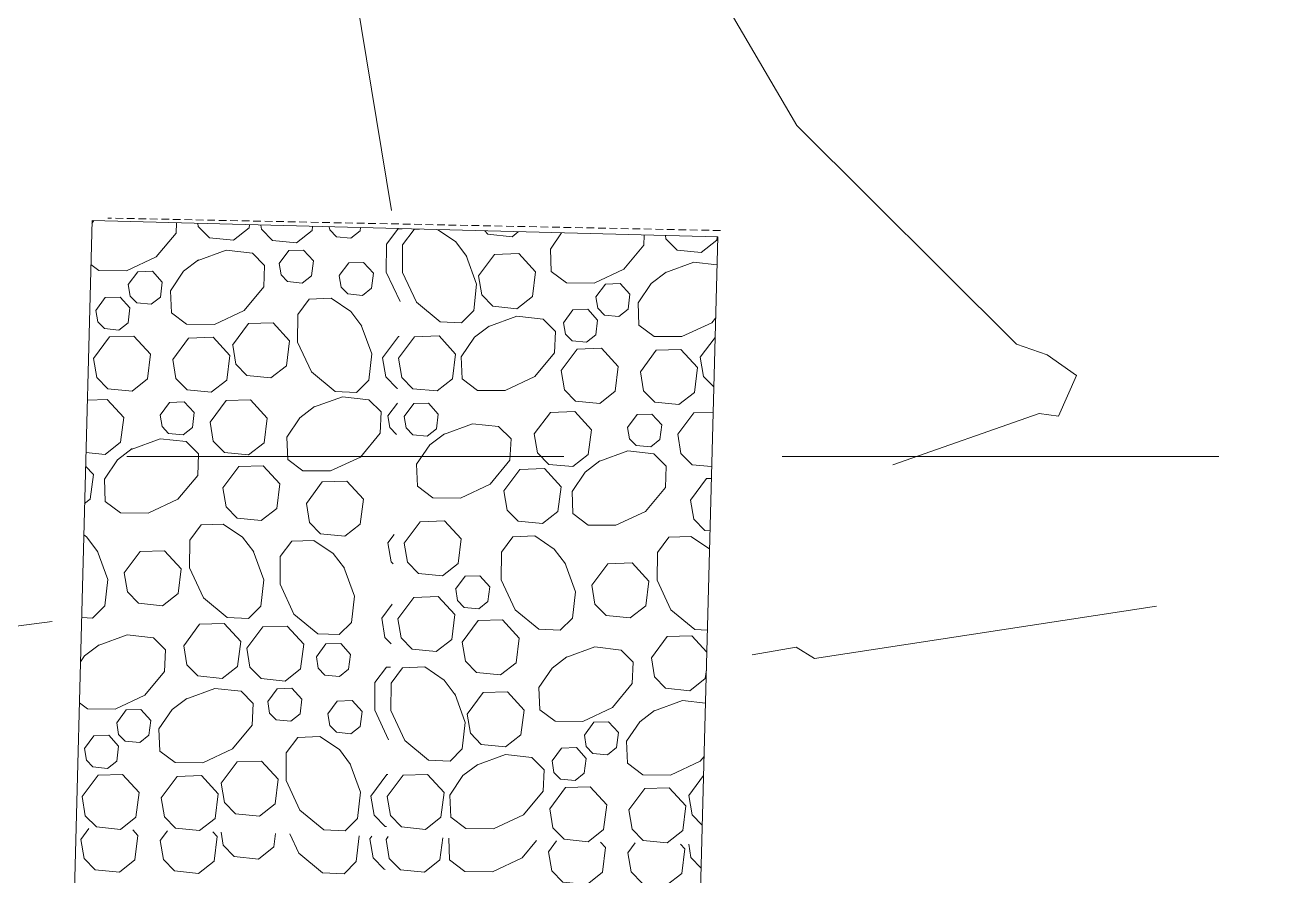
# Model space of a CAD drawing. Extents: x 33353 to 37237, y 80141 to 82571.
# Drawn here: x 34398.46 to 34439.59, y 82372.65 to 82400.39 of the extents above; entities that cross this region are included whole.
import ezdxf

# ---------------------------------------------------------------- set-up
doc = ezdxf.new("R2010")
doc.units = 0
doc.header["$MEASUREMENT"] = 0
doc.linetypes.add('HIDDEN', pattern=[0.375, 0.25, -0.125])
doc.layers.add('GRID', color=254, linetype='HIDDEN')
for name, color, linetype, lineweight in [('LAYO-34', 7, 'Continuous', 0), ('STRM-43', 7, 'Continuous', 0), ('TOPOSHD-5', 7, 'Continuous', 0), ('TOPOSHD-6', 7, 'Continuous', 0)]:
    doc.layers.add(name, color=color, linetype=linetype, lineweight=lineweight)

msp = doc.modelspace()

# ---------------------------------------------------------------- linework, layer by layer
at = {"layer": 'GRID', "linetype": 'HIDDEN', "lineweight": 15, "ltscale": 57}
msp.add_line((33418.534, 82386.326), (37175.618, 82386.326), dxfattribs=at)
at = {"layer": 'LAYO-34', "color": 1, "linetype": 'HIDDEN', "lineweight": 0}
msp.add_line((34421.153, 82393.695), (34401.157, 82394.101), dxfattribs=at)
at = {"layer": 'STRM-43', "color": 1, "linetype": 'Continuous', "lineweight": 0}
for p, q in [((34400.644, 82394.018), (34398.946, 82329.039)), ((34400.642, 82393.927), (34400.703, 82394.017)), ((34400.642, 82393.927), (34400.703, 82394.017)), ((34421.058, 82393.485), (34400.644, 82394.018)), ((34403.401, 82393.946), (34403.387, 82393.613)), ((34404.112, 82393.828), (34404.096, 82393.928)), ((34404.475, 82393.458), (34404.112, 82393.828)), ((34405.768, 82393.778), (34405.262, 82393.38)), ((34405.781, 82393.884), (34405.768, 82393.778)), ((34406.169, 82393.744), (34406.147, 82393.874)), ((34407.842, 82393.83), (34407.824, 82393.695)), ((34408.401, 82393.716), (34408.384, 82393.816)), ((34409.404, 82393.789), (34409.391, 82393.684)), ((34410.623, 82393.745), (34410.758, 82393.75)), ((34403.387, 82393.613), (34402.742, 82392.837)), ((34405.262, 82393.38), (34404.475, 82393.458)), ((34406.531, 82393.374), (34406.169, 82393.744)), ((34407.319, 82393.297), (34406.531, 82393.374)), ((34407.824, 82393.695), (34407.319, 82393.297)), ((34408.617, 82393.494), (34408.401, 82393.716)), ((34409.09, 82393.445), (34408.617, 82393.494)), ((34409.391, 82393.684), (34409.09, 82393.445)), ((34410.249, 82393.247), (34410.623, 82393.745)), ((34410.777, 82393.233), (34411.15, 82393.731)), ((34411.15, 82393.731), (34411.332, 82393.739)), ((34411.93, 82393.723), (34412.502, 82393.332)), ((34413.562, 82393.575), (34413.456, 82393.683)), ((34414.349, 82393.494), (34413.562, 82393.575)), ((34414.551, 82393.655), (34414.349, 82393.494)), ((34415.599, 82393.086), (34415.962, 82393.618)), ((34418.66, 82393.547), (34418.645, 82393.214)), ((34419.371, 82393.429), (34419.355, 82393.529)), ((34419.36, 82328.506), (34421.058, 82393.485)), ((34419.734, 82393.059), (34419.371, 82393.429)), ((34421.027, 82393.38), (34420.521, 82392.982)), ((34421.04, 82393.485), (34421.027, 82393.38)), ((34404.074, 82392.709), (34405.023, 82393.057)), ((34405.023, 82393.057), (34405.878, 82392.959)), ((34405.878, 82392.959), (34406.276, 82392.559)), ((34406.752, 82392.624), (34407.063, 82393.042)), ((34407.063, 82393.042), (34407.541, 82393.06)), ((34407.541, 82393.06), (34407.867, 82392.706)), ((34410.244, 82392.341), (34410.249, 82393.247)), ((34410.772, 82392.327), (34410.777, 82393.233)), ((34412.502, 82393.332), (34412.868, 82392.849)), ((34413.776, 82392.915), (34414.575, 82392.942)), ((34414.575, 82392.942), (34415.118, 82392.352)), ((34415.628, 82392.362), (34415.599, 82393.086)), ((34418.645, 82393.214), (34418.001, 82392.438)), ((34420.521, 82392.982), (34419.734, 82393.059)), ((34400.87, 82392.388), (34400.606, 82392.584)), ((34402.742, 82392.837), (34401.773, 82392.379)), ((34403.63, 82392.37), (34404.114, 82392.735)), ((34406.276, 82392.559), (34406.246, 82391.863)), ((34406.811, 82392.254), (34406.752, 82392.624)), ((34407.867, 82392.706), (34407.804, 82392.222)), ((34408.71, 82392.225), (34409.021, 82392.643)), ((34409.021, 82392.643), (34409.505, 82392.654)), ((34409.505, 82392.654), (34409.829, 82392.304)), ((34412.851, 82392.885), (34413.192, 82391.943)), ((34413.257, 82392.217), (34413.776, 82392.915)), ((34419.333, 82392.31), (34420.281, 82392.658)), ((34420.281, 82392.658), (34421.034, 82392.572)), ((34401.773, 82392.379), (34400.87, 82392.388)), ((34401.824, 82391.931), (34402.135, 82392.349)), ((34402.135, 82392.349), (34402.613, 82392.366)), ((34402.613, 82392.366), (34402.937, 82392.013)), ((34403.202, 82391.733), (34403.63, 82392.37)), ((34407.027, 82392.029), (34406.811, 82392.254)), ((34407.804, 82392.222), (34407.503, 82391.98)), ((34408.778, 82391.851), (34408.71, 82392.222)), ((34409.829, 82392.304), (34409.768, 82391.819)), ((34410.696, 82391.378), (34410.244, 82392.341)), ((34411.226, 82391.358), (34410.772, 82392.327)), ((34413.363, 82391.596), (34413.257, 82392.217)), ((34415.118, 82392.352), (34415.013, 82391.547)), ((34416.129, 82391.989), (34415.628, 82392.362)), ((34418.001, 82392.438), (34417.032, 82391.981)), ((34418.889, 82391.971), (34419.373, 82392.336)), ((34401.886, 82391.557), (34401.824, 82391.931)), ((34402.937, 82392.013), (34402.876, 82391.525)), ((34403.232, 82391.012), (34403.202, 82391.733)), ((34406.246, 82391.863), (34405.604, 82391.085)), ((34407.503, 82391.98), (34407.027, 82392.029)), ((34408.992, 82391.626), (34408.778, 82391.851)), ((34409.768, 82391.819), (34409.465, 82391.578)), ((34413.192, 82391.943), (34413.098, 82391.084)), ((34417.032, 82391.981), (34416.129, 82391.989)), ((34417.083, 82391.532), (34417.394, 82391.95)), ((34417.394, 82391.95), (34417.872, 82391.968)), ((34417.872, 82391.968), (34418.195, 82391.614)), ((34418.461, 82391.334), (34418.889, 82391.971)), ((34400.77, 82391.088), (34401.078, 82391.509)), ((34401.078, 82391.509), (34401.561, 82391.523)), ((34401.561, 82391.523), (34401.882, 82391.173)), ((34402.103, 82391.335), (34401.886, 82391.557)), ((34402.576, 82391.293), (34402.103, 82391.335)), ((34402.876, 82391.525), (34402.576, 82391.293)), ((34407.357, 82390.958), (34407.73, 82391.458)), ((34407.73, 82391.458), (34408.451, 82391.487)), ((34408.451, 82391.487), (34409.088, 82391.057)), ((34409.465, 82391.578), (34408.992, 82391.626)), ((34412.002, 82390.716), (34411.226, 82391.358)), ((34413.72, 82391.227), (34413.363, 82391.596)), ((34415.013, 82391.547), (34414.51, 82391.146)), ((34417.145, 82391.158), (34417.083, 82391.532)), ((34418.195, 82391.614), (34418.135, 82391.126)), ((34418.49, 82390.613), (34418.461, 82391.334)), ((34400.832, 82390.717), (34400.77, 82391.088)), ((34401.882, 82391.173), (34401.822, 82390.688)), ((34403.729, 82390.639), (34403.232, 82391.012)), ((34405.604, 82391.085), (34404.635, 82390.633)), ((34407.348, 82390.055), (34407.357, 82390.958)), ((34409.088, 82391.057), (34409.45, 82390.573)), ((34413.098, 82391.084), (34412.7, 82390.686)), ((34413.564, 82390.556), (34414.51, 82390.9)), ((34414.51, 82391.146), (34413.72, 82391.227)), ((34414.51, 82390.9), (34415.368, 82390.803)), ((34416.029, 82390.689), (34416.337, 82391.11)), ((34416.337, 82391.11), (34416.82, 82391.125)), ((34416.82, 82391.125), (34417.141, 82390.774)), ((34417.361, 82390.937), (34417.145, 82391.158)), ((34417.835, 82390.894), (34417.361, 82390.937)), ((34418.135, 82391.126), (34417.835, 82390.894)), ((34401.048, 82390.496), (34400.832, 82390.717)), ((34401.521, 82390.45), (34401.048, 82390.496)), ((34401.822, 82390.688), (34401.521, 82390.45)), ((34404.635, 82390.633), (34403.729, 82390.639)), ((34405.23, 82389.96), (34405.752, 82390.658)), ((34405.752, 82390.658), (34406.551, 82390.685)), ((34406.551, 82390.685), (34407.091, 82390.095)), ((34409.427, 82390.613), (34409.775, 82389.67)), ((34412.7, 82390.686), (34412.002, 82390.716)), ((34413.12, 82390.213), (34413.601, 82390.576)), ((34415.368, 82390.803), (34415.766, 82390.402)), ((34416.091, 82390.319), (34416.029, 82390.689)), ((34417.141, 82390.774), (34417.08, 82390.29)), ((34418.988, 82390.24), (34418.49, 82390.613)), ((34420.863, 82390.686), (34419.894, 82390.234)), ((34420.989, 82390.839), (34420.863, 82390.686)), ((34400.693, 82389.523), (34401.212, 82390.224)), ((34401.212, 82390.224), (34402.011, 82390.251)), ((34402.011, 82390.251), (34402.554, 82389.661)), ((34403.276, 82389.489), (34403.795, 82390.187)), ((34403.795, 82390.187), (34404.594, 82390.214)), ((34404.594, 82390.214), (34405.137, 82389.62)), ((34407.091, 82390.095), (34406.989, 82389.287)), ((34407.8, 82389.083), (34407.348, 82390.055)), ((34410.12, 82389.547), (34410.639, 82390.242)), ((34410.639, 82390.242), (34410.666, 82390.244)), ((34410.648, 82389.533), (34411.167, 82390.228)), ((34411.167, 82390.228), (34411.969, 82390.255)), ((34411.969, 82390.255), (34412.509, 82389.665)), ((34412.692, 82389.576), (34413.12, 82390.213)), ((34415.766, 82390.402), (34415.733, 82389.707)), ((34416.307, 82390.097), (34416.091, 82390.319)), ((34416.78, 82390.051), (34416.307, 82390.097)), ((34417.08, 82390.29), (34416.78, 82390.051)), ((34419.894, 82390.234), (34418.988, 82390.24)), ((34420.489, 82389.561), (34420.972, 82390.207)), ((34420.489, 82389.561), (34420.972, 82390.207)), ((34402.554, 82389.661), (34402.452, 82388.853)), ((34405.337, 82389.336), (34405.233, 82389.96)), ((34409.775, 82389.67), (34409.677, 82388.809)), ((34412.509, 82389.665), (34412.403, 82388.857)), ((34415.733, 82389.707), (34415.094, 82388.931)), ((34415.952, 82389.125), (34416.471, 82389.825)), ((34416.471, 82389.825), (34417.27, 82389.853)), ((34417.27, 82389.853), (34417.813, 82389.262)), ((34418.535, 82389.09), (34419.054, 82389.788)), ((34419.054, 82389.788), (34419.853, 82389.815)), ((34419.853, 82389.815), (34420.396, 82389.222)), ((34400.797, 82388.903), (34400.693, 82389.523)), ((34403.383, 82388.865), (34403.276, 82389.489)), ((34405.137, 82389.62), (34405.038, 82388.816)), ((34405.696, 82388.967), (34405.337, 82389.336)), ((34406.989, 82389.287), (34406.483, 82388.892)), ((34410.226, 82388.92), (34410.12, 82389.547)), ((34410.754, 82388.906), (34410.648, 82389.533)), ((34412.722, 82388.855), (34412.692, 82389.576)), ((34417.813, 82389.262), (34417.711, 82388.455)), ((34420.595, 82388.937), (34420.492, 82389.561)), ((34401.159, 82388.533), (34400.797, 82388.903)), ((34402.452, 82388.853), (34401.949, 82388.455)), ((34403.745, 82388.495), (34403.383, 82388.865)), ((34405.038, 82388.816), (34404.529, 82388.421)), ((34406.483, 82388.892), (34405.696, 82388.967)), ((34408.578, 82388.441), (34407.8, 82389.083)), ((34410.586, 82388.551), (34410.226, 82388.92)), ((34411.114, 82388.537), (34410.754, 82388.906)), ((34412.403, 82388.857), (34411.901, 82388.462)), ((34413.219, 82388.482), (34412.722, 82388.855)), ((34415.094, 82388.931), (34414.122, 82388.476)), ((34416.055, 82388.504), (34415.952, 82389.125)), ((34418.641, 82388.466), (34418.535, 82389.09)), ((34420.396, 82389.222), (34420.297, 82388.417)), ((34420.93, 82388.593), (34420.595, 82388.937)), ((34401.949, 82388.455), (34401.159, 82388.533)), ((34404.529, 82388.421), (34403.745, 82388.495)), ((34409.277, 82388.411), (34408.578, 82388.441)), ((34409.677, 82388.809), (34409.277, 82388.411)), ((34410.622, 82388.547), (34410.586, 82388.551)), ((34411.901, 82388.462), (34411.114, 82388.537)), ((34414.122, 82388.476), (34413.219, 82388.482)), ((34416.418, 82388.134), (34416.055, 82388.504)), ((34417.711, 82388.455), (34417.208, 82388.057)), ((34419.004, 82388.097), (34418.641, 82388.466)), ((34420.297, 82388.417), (34419.788, 82388.022)), ((34400.491, 82388.163), (34401.138, 82388.185)), ((34401.138, 82388.185), (34401.678, 82387.595)), ((34402.862, 82387.672), (34403.173, 82388.09)), ((34403.173, 82388.09), (34403.651, 82388.108)), ((34403.651, 82388.108), (34403.978, 82387.757)), ((34404.498, 82387.446), (34405.017, 82388.147)), ((34405.017, 82388.147), (34405.816, 82388.168)), ((34405.816, 82388.168), (34406.356, 82387.578)), ((34407.872, 82387.931), (34408.817, 82388.276)), ((34408.817, 82388.276), (34409.673, 82388.178)), ((34409.673, 82388.178), (34410.073, 82387.778)), ((34410.298, 82387.646), (34410.609, 82388.061)), ((34410.298, 82387.646), (34410.609, 82388.061)), ((34410.826, 82387.632), (34411.14, 82388.05)), ((34411.14, 82388.05), (34411.618, 82388.065)), ((34411.618, 82388.065), (34411.941, 82387.708)), ((34417.208, 82388.057), (34416.418, 82388.134)), ((34419.788, 82388.022), (34419.004, 82388.097)), ((34401.678, 82387.595), (34401.576, 82386.787)), ((34402.928, 82387.298), (34402.862, 82387.672)), ((34403.978, 82387.757), (34403.917, 82387.272)), ((34406.997, 82386.952), (34407.428, 82387.589)), ((34407.428, 82387.589), (34407.908, 82387.951)), ((34410.073, 82387.778), (34410.043, 82387.082)), ((34410.363, 82387.272), (34410.298, 82387.646)), ((34410.891, 82387.258), (34410.826, 82387.632)), ((34411.941, 82387.708), (34411.881, 82387.226)), ((34415.075, 82387.059), (34415.598, 82387.76)), ((34415.598, 82387.76), (34416.397, 82387.787)), ((34416.397, 82387.787), (34416.937, 82387.196)), ((34418.121, 82387.273), (34418.432, 82387.691)), ((34418.432, 82387.691), (34418.91, 82387.709)), ((34418.91, 82387.709), (34419.237, 82387.358)), ((34419.757, 82387.048), (34420.276, 82387.748)), ((34420.276, 82387.748), (34420.909, 82387.765)), ((34403.144, 82387.077), (34402.928, 82387.298)), ((34403.917, 82387.272), (34403.617, 82387.034)), ((34404.602, 82386.822), (34404.498, 82387.446)), ((34406.356, 82387.578), (34406.257, 82386.773)), ((34410.58, 82387.047), (34410.363, 82387.272)), ((34411.107, 82387.034), (34410.891, 82387.258)), ((34411.881, 82387.226), (34411.58, 82386.988)), ((34412.11, 82387.046), (34413.055, 82387.394)), ((34413.055, 82387.394), (34413.911, 82387.299)), ((34413.911, 82387.299), (34414.315, 82386.899)), ((34416.937, 82387.196), (34416.835, 82386.389)), ((34418.186, 82386.9), (34418.121, 82387.273)), ((34419.237, 82387.358), (34419.176, 82386.874)), ((34401.576, 82386.787), (34401.073, 82386.392)), ((34401.918, 82386.556), (34402.863, 82386.904)), ((34402.863, 82386.904), (34403.719, 82386.809)), ((34403.617, 82387.034), (34403.144, 82387.077)), ((34403.719, 82386.809), (34404.12, 82386.409)), ((34404.964, 82386.453), (34404.602, 82386.822)), ((34406.257, 82386.773), (34405.751, 82386.378)), ((34407.029, 82386.231), (34406.997, 82386.952)), ((34410.043, 82387.082), (34409.402, 82386.304)), ((34410.583, 82387.047), (34410.58, 82387.047)), ((34411.58, 82386.988), (34411.107, 82387.034)), ((34411.666, 82386.707), (34412.147, 82387.069)), ((34414.315, 82386.899), (34414.279, 82386.203)), ((34415.182, 82386.441), (34415.075, 82387.059)), ((34418.403, 82386.678), (34418.186, 82386.9)), ((34419.176, 82386.874), (34418.876, 82386.636)), ((34419.86, 82386.424), (34419.757, 82387.048)), ((34401.073, 82386.392), (34400.446, 82386.452)), ((34401.474, 82386.214), (34401.954, 82386.58)), ((34404.12, 82386.409), (34404.092, 82385.707)), ((34405.751, 82386.378), (34404.964, 82386.453)), ((34411.232, 82386.073), (34411.666, 82386.707)), ((34415.545, 82386.068), (34415.182, 82386.441)), ((34416.835, 82386.389), (34416.332, 82385.994)), ((34417.177, 82386.158), (34418.122, 82386.505)), ((34418.122, 82386.505), (34418.978, 82386.411)), ((34418.876, 82386.636), (34418.403, 82386.678)), ((34418.978, 82386.411), (34419.378, 82386.01)), ((34420.223, 82386.054), (34419.86, 82386.424)), ((34400.435, 82386.012), (34400.687, 82385.736)), ((34401.046, 82385.583), (34401.474, 82386.214)), ((34404.913, 82385.302), (34405.433, 82386.002)), ((34405.433, 82386.002), (34406.231, 82386.024)), ((34406.231, 82386.024), (34406.774, 82385.436)), ((34407.526, 82385.858), (34407.029, 82386.231)), ((34409.402, 82386.304), (34408.43, 82385.852)), ((34411.268, 82385.352), (34411.232, 82386.073)), ((34414.279, 82386.203), (34413.64, 82385.422)), ((34416.332, 82385.994), (34415.545, 82386.068)), ((34416.732, 82385.815), (34417.213, 82386.181)), ((34419.378, 82386.01), (34419.351, 82385.309)), ((34420.862, 82385.994), (34420.223, 82386.054)), ((34400.687, 82385.736), (34400.585, 82384.929)), ((34401.075, 82384.862), (34401.046, 82385.583)), ((34404.092, 82385.707), (34403.448, 82384.932)), ((34408.43, 82385.852), (34407.526, 82385.858)), ((34414.085, 82385.203), (34414.607, 82385.901)), ((34414.607, 82385.901), (34415.406, 82385.928)), ((34415.406, 82385.928), (34415.946, 82385.338)), ((34416.305, 82385.184), (34416.732, 82385.815)), ((34420.172, 82384.903), (34420.691, 82385.604)), ((34420.691, 82385.604), (34420.852, 82385.608)), ((34405.02, 82384.681), (34404.913, 82385.302)), ((34406.774, 82385.436), (34406.672, 82384.632)), ((34407.64, 82384.795), (34408.156, 82385.493)), ((34408.156, 82385.493), (34408.958, 82385.52)), ((34408.958, 82385.52), (34409.498, 82384.93)), ((34411.768, 82384.979), (34411.268, 82385.352)), ((34413.64, 82385.422), (34412.668, 82384.967)), ((34414.188, 82384.579), (34414.085, 82385.203)), ((34415.946, 82385.338), (34415.844, 82384.53)), ((34416.334, 82384.463), (34416.305, 82385.184)), ((34419.351, 82385.309), (34418.707, 82384.533)), ((34400.585, 82384.929), (34400.403, 82384.786)), ((34401.573, 82384.489), (34401.075, 82384.862)), ((34403.448, 82384.932), (34402.476, 82384.48)), ((34407.74, 82384.172), (34407.64, 82384.795)), ((34409.498, 82384.93), (34409.396, 82384.122)), ((34412.668, 82384.967), (34411.768, 82384.979)), ((34420.279, 82384.282), (34420.172, 82384.903)), ((34402.476, 82384.48), (34401.573, 82384.489)), ((34405.382, 82384.311), (34405.02, 82384.681)), ((34406.167, 82384.234), (34405.382, 82384.311)), ((34406.672, 82384.632), (34406.167, 82384.234)), ((34414.551, 82384.21), (34414.188, 82384.579)), ((34415.844, 82384.53), (34415.341, 82384.135)), ((34416.831, 82384.09), (34416.334, 82384.463)), ((34418.707, 82384.533), (34417.735, 82384.081)), ((34403.833, 82383.592), (34404.206, 82384.093)), ((34404.206, 82384.093), (34404.927, 82384.119)), ((34404.927, 82384.119), (34405.558, 82383.691)), ((34408.103, 82383.805), (34407.74, 82384.172)), ((34409.396, 82384.122), (34408.89, 82383.727)), ((34410.829, 82383.5), (34411.351, 82384.197)), ((34411.351, 82384.197), (34412.15, 82384.224)), ((34412.15, 82384.224), (34412.687, 82383.634)), ((34415.341, 82384.135), (34414.551, 82384.21)), ((34417.735, 82384.081), (34416.831, 82384.09)), ((34420.641, 82383.912), (34420.279, 82384.282)), ((34420.807, 82383.896), (34420.641, 82383.912)), ((34400.376, 82383.765), (34400.469, 82383.701)), ((34400.469, 82383.701), (34400.834, 82383.218)), ((34403.821, 82382.689), (34403.833, 82383.592)), ((34405.558, 82383.691), (34405.924, 82383.211)), ((34406.784, 82383.062), (34407.16, 82383.559)), ((34407.16, 82383.559), (34407.881, 82383.589)), ((34407.881, 82383.589), (34408.515, 82383.161)), ((34408.89, 82383.727), (34408.103, 82383.805)), ((34410.301, 82383.513), (34410.497, 82383.775)), ((34410.301, 82383.513), (34410.497, 82383.775)), ((34410.405, 82382.893), (34410.301, 82383.51)), ((34410.933, 82382.879), (34410.829, 82383.497)), ((34412.687, 82383.634), (34412.588, 82382.829)), ((34414.002, 82383.204), (34414.376, 82383.704)), ((34414.376, 82383.704), (34415.097, 82383.733)), ((34415.097, 82383.733), (34415.728, 82383.303)), ((34419.092, 82383.194), (34419.465, 82383.694)), ((34419.465, 82383.694), (34420.186, 82383.72)), ((34420.186, 82383.72), (34420.792, 82383.31)), ((34400.811, 82383.26), (34401.159, 82382.312)), ((34401.693, 82382.529), (34402.212, 82383.224)), ((34402.212, 82383.224), (34403.011, 82383.251)), ((34403.011, 82383.251), (34403.554, 82382.66)), ((34405.901, 82383.247), (34406.248, 82382.302)), ((34406.779, 82382.156), (34406.784, 82383.062)), ((34408.515, 82383.161), (34408.881, 82382.677)), ((34413.991, 82382.301), (34414.002, 82383.204)), ((34415.728, 82383.303), (34416.093, 82382.819)), ((34419.08, 82382.291), (34419.092, 82383.194)), ((34403.554, 82382.66), (34403.451, 82381.853)), ((34404.276, 82381.717), (34403.821, 82382.689)), ((34408.858, 82382.714), (34409.205, 82381.771)), ((34410.472, 82382.825), (34410.405, 82382.893)), ((34411.295, 82382.506), (34410.933, 82382.879)), ((34412.588, 82382.829), (34412.083, 82382.432)), ((34416.07, 82382.862), (34416.417, 82381.913)), ((34416.951, 82382.13), (34417.471, 82382.825)), ((34417.471, 82382.825), (34418.27, 82382.852)), ((34418.27, 82382.852), (34418.812, 82382.262)), ((34401.159, 82382.312), (34401.061, 82381.453)), ((34401.796, 82381.905), (34401.693, 82382.529)), ((34406.248, 82382.302), (34406.154, 82381.446)), ((34412.083, 82382.432), (34411.295, 82382.506)), ((34412.509, 82381.997), (34412.823, 82382.418)), ((34412.823, 82382.418), (34413.301, 82382.43)), ((34413.301, 82382.43), (34413.625, 82382.076)), ((34414.446, 82381.328), (34413.991, 82382.301)), ((34418.812, 82382.262), (34418.71, 82381.454)), ((34419.535, 82381.318), (34419.08, 82382.291)), ((34402.159, 82381.535), (34401.796, 82381.905)), ((34403.451, 82381.853), (34402.946, 82381.458)), ((34407.233, 82381.187), (34406.779, 82382.156)), ((34412.572, 82381.623), (34412.512, 82381.997)), ((34413.625, 82382.076), (34413.564, 82381.595)), ((34416.417, 82381.913), (34416.32, 82381.054)), ((34417.055, 82381.506), (34416.951, 82382.13)), ((34401.061, 82381.453), (34400.664, 82381.055)), ((34402.946, 82381.458), (34402.159, 82381.535)), ((34405.055, 82381.076), (34404.276, 82381.717)), ((34406.154, 82381.446), (34405.753, 82381.042)), ((34409.205, 82381.771), (34409.108, 82380.913)), ((34410.099, 82381.046), (34410.438, 82381.505)), ((34410.099, 82381.046), (34410.438, 82381.505)), ((34410.626, 82381.032), (34411.143, 82381.73)), ((34411.143, 82381.73), (34411.942, 82381.757)), ((34411.942, 82381.757), (34412.485, 82381.167)), ((34412.791, 82381.402), (34412.572, 82381.623)), ((34413.564, 82381.595), (34413.264, 82381.353)), ((34417.418, 82381.137), (34417.055, 82381.506)), ((34418.71, 82381.454), (34418.205, 82381.059)), ((34400.664, 82381.055), (34400.306, 82381.072)), ((34405.753, 82381.042), (34405.055, 82381.076)), ((34408.009, 82380.542), (34407.233, 82381.187)), ((34410.202, 82380.422), (34410.099, 82381.046)), ((34410.73, 82380.408), (34410.626, 82381.032)), ((34412.485, 82381.167), (34412.382, 82380.359)), ((34413.264, 82381.353), (34412.791, 82381.402)), ((34415.221, 82380.69), (34414.446, 82381.328)), ((34416.32, 82381.054), (34415.922, 82380.657)), ((34418.205, 82381.059), (34417.418, 82381.137)), ((34420.313, 82380.677), (34419.535, 82381.318)), ((34403.635, 82380.152), (34404.154, 82380.85)), ((34404.154, 82380.85), (34404.956, 82380.877)), ((34404.956, 82380.877), (34405.496, 82380.287)), ((34405.692, 82380.072), (34406.214, 82380.769)), ((34406.214, 82380.769), (34407.013, 82380.793)), ((34407.013, 82380.793), (34407.553, 82380.203)), ((34409.108, 82380.913), (34408.71, 82380.515)), ((34412.722, 82380.266), (34413.242, 82380.97)), ((34413.242, 82380.97), (34414.041, 82380.994)), ((34414.041, 82380.994), (34414.583, 82380.404)), ((34415.922, 82380.657), (34415.221, 82380.69)), ((34420.723, 82380.657), (34420.313, 82380.677)), ((34400.397, 82379.82), (34400.878, 82380.185)), ((34400.844, 82380.162), (34401.787, 82380.51)), ((34401.787, 82380.51), (34402.645, 82380.409)), ((34402.645, 82380.409), (34403.043, 82380.015)), ((34405.496, 82380.287), (34405.394, 82379.479)), ((34407.553, 82380.203), (34407.451, 82379.398)), ((34407.965, 82379.79), (34408.276, 82380.211)), ((34408.71, 82380.515), (34408.009, 82380.542)), ((34408.276, 82380.211), (34408.757, 82380.226)), ((34408.757, 82380.226), (34409.081, 82379.869)), ((34410.404, 82380.216), (34410.202, 82380.422)), ((34411.093, 82380.039), (34410.73, 82380.408)), ((34412.382, 82380.359), (34411.877, 82379.964)), ((34412.826, 82379.648), (34412.725, 82380.266)), ((34414.583, 82380.404), (34414.478, 82379.596)), ((34418.894, 82379.754), (34419.413, 82380.451)), ((34419.413, 82380.451), (34420.215, 82380.478)), ((34420.215, 82380.478), (34420.704, 82379.944)), ((34400.268, 82379.63), (34400.397, 82379.82)), ((34403.043, 82380.015), (34403.013, 82379.313)), ((34403.739, 82379.534), (34403.635, 82380.152)), ((34405.795, 82379.448), (34405.692, 82380.072)), ((34408.027, 82379.416), (34407.965, 82379.79)), ((34409.081, 82379.869), (34409.017, 82379.385)), ((34411.877, 82379.964), (34411.093, 82380.039)), ((34415.656, 82379.421), (34416.137, 82379.787)), ((34416.103, 82379.764), (34417.046, 82380.111)), ((34417.046, 82380.111), (34417.904, 82380.011)), ((34417.904, 82380.011), (34418.302, 82379.616)), ((34404.101, 82379.165), (34403.739, 82379.534)), ((34405.394, 82379.479), (34404.889, 82379.084)), ((34406.158, 82379.078), (34405.795, 82379.448)), ((34407.451, 82379.398), (34406.945, 82379.001)), ((34408.244, 82379.195), (34408.027, 82379.416)), ((34409.017, 82379.385), (34408.717, 82379.146)), ((34409.876, 82378.948), (34410.249, 82379.448)), ((34410.249, 82379.448), (34410.384, 82379.454)), ((34410.404, 82378.934), (34410.777, 82379.435)), ((34410.777, 82379.435), (34411.498, 82379.464)), ((34411.498, 82379.464), (34412.129, 82379.033)), ((34413.188, 82379.276), (34412.826, 82379.648)), ((34414.478, 82379.596), (34413.976, 82379.201)), ((34415.225, 82378.79), (34415.656, 82379.421)), ((34418.302, 82379.616), (34418.272, 82378.915)), ((34418.998, 82379.136), (34418.894, 82379.754)), ((34420.689, 82379.366), (34420.653, 82379.081)), ((34403.013, 82379.313), (34402.368, 82378.538)), ((34404.889, 82379.084), (34404.101, 82379.165)), ((34406.945, 82379.001), (34406.158, 82379.078)), ((34408.717, 82379.146), (34408.244, 82379.195)), ((34409.87, 82378.048), (34409.876, 82378.948)), ((34412.129, 82379.033), (34412.494, 82378.552)), ((34413.976, 82379.201), (34413.188, 82379.276)), ((34419.36, 82378.766), (34418.998, 82379.136)), ((34420.653, 82379.081), (34420.147, 82378.686)), ((34402.368, 82378.538), (34401.399, 82378.083)), ((34403.701, 82378.413), (34404.649, 82378.76)), ((34404.649, 82378.76), (34405.505, 82378.666)), ((34405.505, 82378.666), (34405.903, 82378.266)), ((34406.378, 82378.328), (34406.689, 82378.749)), ((34406.689, 82378.749), (34407.167, 82378.764)), ((34407.167, 82378.764), (34407.494, 82378.41)), ((34410.398, 82378.034), (34410.404, 82378.934)), ((34412.477, 82378.592), (34412.819, 82377.647)), ((34412.883, 82377.921), (34413.402, 82378.622)), ((34413.402, 82378.622), (34414.201, 82378.643)), ((34414.201, 82378.643), (34414.744, 82378.053)), ((34415.255, 82378.066), (34415.225, 82378.79)), ((34418.272, 82378.915), (34417.627, 82378.139)), ((34420.147, 82378.686), (34419.36, 82378.766)), ((34400.496, 82378.092), (34400.233, 82378.288)), ((34403.257, 82378.071), (34403.74, 82378.436)), ((34405.903, 82378.266), (34405.872, 82377.564)), ((34406.438, 82377.957), (34406.378, 82378.328)), ((34407.494, 82378.41), (34407.43, 82377.926)), ((34408.337, 82377.926), (34408.648, 82378.344)), ((34408.648, 82378.344), (34409.131, 82378.361)), ((34409.131, 82378.361), (34409.455, 82378.005)), ((34417.627, 82378.139), (34416.658, 82377.684)), ((34418.959, 82378.014), (34419.908, 82378.362)), ((34419.908, 82378.362), (34420.661, 82378.279)), ((34401.399, 82378.083), (34400.496, 82378.092)), ((34401.451, 82377.635), (34401.762, 82378.056)), ((34401.762, 82378.056), (34402.239, 82378.07)), ((34402.239, 82378.07), (34402.563, 82377.717)), ((34402.563, 82377.717), (34402.502, 82377.232)), ((34402.829, 82377.437), (34403.257, 82378.071)), ((34406.654, 82377.736), (34406.438, 82377.957)), ((34407.13, 82377.687), (34406.654, 82377.736)), ((34407.43, 82377.926), (34407.13, 82377.687)), ((34408.405, 82377.552), (34408.337, 82377.926)), ((34409.455, 82378.005), (34409.394, 82377.52)), ((34410.322, 82377.082), (34409.87, 82378.048)), ((34410.853, 82377.062), (34410.398, 82378.034)), ((34412.99, 82377.3), (34412.883, 82377.921)), ((34414.744, 82378.053), (34414.639, 82377.251)), ((34415.755, 82377.693), (34415.255, 82378.066)), ((34418.515, 82377.672), (34418.999, 82378.037)), ((34401.513, 82377.261), (34401.451, 82377.635)), ((34402.858, 82376.716), (34402.829, 82377.437)), ((34405.872, 82377.564), (34405.231, 82376.789)), ((34408.618, 82377.33), (34408.405, 82377.552)), ((34409.091, 82377.282), (34408.618, 82377.33)), ((34409.394, 82377.52), (34409.091, 82377.282)), ((34412.819, 82377.647), (34412.724, 82376.788)), ((34413.346, 82376.931), (34412.99, 82377.3)), ((34416.658, 82377.684), (34415.755, 82377.693)), ((34416.709, 82377.236), (34417.02, 82377.657)), ((34417.02, 82377.657), (34417.498, 82377.671)), ((34417.498, 82377.671), (34417.822, 82377.318)), ((34417.822, 82377.318), (34417.761, 82376.833)), ((34418.088, 82377.038), (34418.515, 82377.672)), ((34400.396, 82376.795), (34400.704, 82377.213)), ((34400.704, 82377.213), (34401.188, 82377.23)), ((34401.188, 82377.23), (34401.509, 82376.877)), ((34401.729, 82377.039), (34401.513, 82377.261)), ((34402.202, 82376.994), (34401.729, 82377.039)), ((34402.502, 82377.232), (34402.202, 82376.994)), ((34406.983, 82376.662), (34407.356, 82377.162)), ((34407.356, 82377.162), (34408.077, 82377.191)), ((34408.077, 82377.191), (34408.714, 82376.764)), ((34411.628, 82376.417), (34410.853, 82377.062)), ((34414.136, 82376.85), (34413.346, 82376.931)), ((34414.639, 82377.251), (34414.136, 82376.85)), ((34416.772, 82376.862), (34416.709, 82377.236)), ((34418.117, 82376.317), (34418.088, 82377.038)), ((34400.459, 82376.421), (34400.396, 82376.795)), ((34401.509, 82376.877), (34401.448, 82376.389)), ((34403.355, 82376.342), (34402.858, 82376.716)), ((34405.231, 82376.789), (34404.262, 82376.334)), ((34406.974, 82375.759), (34406.983, 82376.662)), ((34408.714, 82376.764), (34409.077, 82376.28)), ((34412.724, 82376.788), (34412.327, 82376.387)), ((34413.191, 82376.256), (34414.136, 82376.604)), ((34414.136, 82376.604), (34414.995, 82376.509)), ((34414.995, 82376.509), (34415.392, 82376.106)), ((34415.655, 82376.396), (34415.963, 82376.814)), ((34415.963, 82376.814), (34416.447, 82376.832)), ((34416.447, 82376.832), (34416.768, 82376.478)), ((34416.768, 82376.478), (34416.707, 82375.991)), ((34416.988, 82376.64), (34416.772, 82376.862)), ((34417.461, 82376.595), (34416.988, 82376.64)), ((34417.761, 82376.833), (34417.461, 82376.595)), ((34420.615, 82376.542), (34420.49, 82376.39)), ((34400.675, 82376.199), (34400.459, 82376.421)), ((34401.148, 82376.151), (34400.675, 82376.199)), ((34401.448, 82376.389), (34401.148, 82376.151)), ((34404.262, 82376.334), (34403.355, 82376.342)), ((34404.856, 82375.664), (34405.379, 82376.365)), ((34405.379, 82376.365), (34406.178, 82376.386)), ((34406.178, 82376.386), (34406.717, 82375.795)), ((34409.054, 82376.317), (34409.401, 82375.371)), ((34412.327, 82376.387), (34411.628, 82376.417)), ((34412.746, 82375.914), (34413.227, 82376.28)), ((34415.392, 82376.106), (34415.359, 82375.411)), ((34415.717, 82376.022), (34415.655, 82376.396)), ((34418.614, 82375.944), (34418.117, 82376.317)), ((34420.49, 82376.39), (34419.52, 82375.935)), ((34400.319, 82375.23), (34400.839, 82375.931)), ((34400.839, 82375.931), (34401.638, 82375.952)), ((34401.638, 82375.952), (34402.18, 82375.362)), ((34402.902, 82375.193), (34403.422, 82375.891)), ((34403.422, 82375.891), (34404.221, 82375.915)), ((34404.221, 82375.915), (34404.763, 82375.324)), ((34404.963, 82375.04), (34404.859, 82375.664)), ((34406.717, 82375.795), (34406.615, 82374.991)), ((34407.426, 82374.787), (34406.974, 82375.759)), ((34409.746, 82375.248), (34410.266, 82375.949)), ((34410.266, 82375.949), (34410.293, 82375.948)), ((34410.274, 82375.234), (34410.793, 82375.935)), ((34410.793, 82375.935), (34411.595, 82375.956)), ((34411.595, 82375.956), (34412.135, 82375.366)), ((34412.319, 82375.283), (34412.746, 82375.914)), ((34415.934, 82375.801), (34415.717, 82376.022)), ((34416.407, 82375.752), (34415.934, 82375.801)), ((34416.707, 82375.991), (34416.407, 82375.752)), ((34419.52, 82375.935), (34418.614, 82375.944)), ((34420.115, 82375.265), (34420.599, 82375.914)), ((34420.115, 82375.265), (34420.599, 82375.914)), ((34402.18, 82375.362), (34402.078, 82374.56)), ((34404.763, 82375.324), (34404.664, 82374.52)), ((34409.401, 82375.371), (34409.304, 82374.515)), ((34409.853, 82374.627), (34409.746, 82375.248)), ((34412.135, 82375.366), (34412.03, 82374.564)), ((34412.348, 82374.562), (34412.319, 82375.283)), ((34415.359, 82375.411), (34414.721, 82374.632)), ((34415.578, 82374.832), (34416.098, 82375.532)), ((34416.098, 82375.532), (34416.896, 82375.553)), ((34416.896, 82375.553), (34417.439, 82374.963)), ((34418.161, 82374.794), (34418.68, 82375.492)), ((34418.68, 82375.492), (34419.479, 82375.516)), ((34419.479, 82375.516), (34420.022, 82374.926)), ((34420.222, 82374.641), (34420.118, 82375.265)), ((34400.423, 82374.609), (34400.319, 82375.23)), ((34403.009, 82374.572), (34402.902, 82375.193)), ((34405.322, 82374.67), (34404.963, 82375.04)), ((34406.615, 82374.991), (34406.11, 82374.593)), ((34410.381, 82374.613), (34410.274, 82375.234)), ((34415.682, 82374.211), (34415.578, 82374.832)), ((34417.439, 82374.963), (34417.337, 82374.161)), ((34420.022, 82374.926), (34419.923, 82374.121)), ((34400.786, 82374.24), (34400.423, 82374.609)), ((34402.078, 82374.56), (34401.576, 82374.159)), ((34403.372, 82374.202), (34403.009, 82374.572)), ((34404.664, 82374.52), (34404.156, 82374.125)), ((34406.11, 82374.593), (34405.322, 82374.67)), ((34408.205, 82374.145), (34407.426, 82374.787)), ((34409.304, 82374.515), (34408.903, 82374.112)), ((34410.212, 82374.258), (34409.853, 82374.627)), ((34410.74, 82374.244), (34410.381, 82374.613)), ((34412.03, 82374.564), (34411.527, 82374.163)), ((34412.845, 82374.189), (34412.348, 82374.562)), ((34414.721, 82374.632), (34413.748, 82374.177)), ((34418.268, 82374.173), (34418.161, 82374.794)), ((34420.557, 82374.297), (34420.222, 82374.641)), ((34400.283, 82373.833), (34400.544, 82374.186)), ((34400.283, 82373.833), (34400.544, 82374.186)), ((34401.576, 82374.159), (34400.786, 82374.24)), ((34401.975, 82374.149), (34402.144, 82373.964)), ((34402.866, 82373.795), (34403.108, 82374.119)), ((34402.866, 82373.795), (34403.108, 82374.119)), ((34404.156, 82374.125), (34403.372, 82374.202)), ((34404.587, 82374.08), (34404.727, 82373.927)), ((34404.926, 82373.642), (34404.854, 82374.074)), ((34406.635, 82374.027), (34406.579, 82373.593)), ((34407.39, 82373.389), (34407.1, 82374.015)), ((34408.903, 82374.112), (34408.205, 82374.145)), ((34410.248, 82374.254), (34410.212, 82374.258)), ((34411.527, 82374.163), (34410.74, 82374.244)), ((34413.748, 82374.177), (34412.845, 82374.189)), ((34416.044, 82373.841), (34415.682, 82374.211)), ((34417.337, 82374.161), (34416.835, 82373.76)), ((34418.63, 82373.804), (34418.268, 82374.173)), ((34419.923, 82374.121), (34419.415, 82373.726)), ((34400.387, 82373.212), (34400.283, 82373.833)), ((34402.144, 82373.964), (34402.042, 82373.163)), ((34402.973, 82373.174), (34402.866, 82373.795)), ((34404.727, 82373.927), (34404.628, 82373.122)), ((34405.286, 82373.273), (34404.926, 82373.642)), ((34409.361, 82373.956), (34409.267, 82373.118)), ((34409.71, 82373.851), (34409.778, 82373.945)), ((34409.71, 82373.851), (34409.778, 82373.945)), ((34409.816, 82373.23), (34409.71, 82373.851)), ((34410.237, 82373.837), (34410.306, 82373.931)), ((34410.237, 82373.837), (34410.306, 82373.931)), ((34410.344, 82373.216), (34410.237, 82373.837)), ((34412.087, 82373.884), (34411.993, 82373.167)), ((34412.312, 82373.164), (34412.282, 82373.879)), ((34415.152, 82373.804), (34414.684, 82373.234)), ((34415.542, 82373.434), (34415.803, 82373.787)), ((34415.542, 82373.434), (34415.803, 82373.787)), ((34416.835, 82373.76), (34416.044, 82373.841)), ((34417.233, 82373.75), (34417.403, 82373.566)), ((34418.125, 82373.397), (34418.367, 82373.72)), ((34418.125, 82373.397), (34418.367, 82373.72)), ((34419.415, 82373.726), (34418.63, 82373.804)), ((34419.846, 82373.682), (34419.986, 82373.528)), ((34420.185, 82373.244), (34420.113, 82373.675)), ((34400.749, 82372.842), (34400.387, 82373.212)), ((34406.073, 82373.195), (34405.286, 82373.273)), ((34406.579, 82373.593), (34406.073, 82373.195)), ((34408.168, 82372.747), (34407.39, 82373.389)), ((34410.176, 82372.86), (34409.816, 82373.23)), ((34410.704, 82372.846), (34410.344, 82373.216)), ((34414.684, 82373.234), (34413.712, 82372.78)), ((34415.645, 82372.813), (34415.542, 82373.434)), ((34417.403, 82373.566), (34417.301, 82372.764)), ((34418.231, 82372.776), (34418.125, 82373.397)), ((34419.986, 82373.528), (34419.887, 82372.723)), ((34420.52, 82372.9), (34420.185, 82373.244)), ((34401.539, 82372.762), (34400.749, 82372.842)), ((34402.042, 82373.163), (34401.539, 82372.762)), ((34403.335, 82372.805), (34402.973, 82373.174)), ((34404.119, 82372.727), (34403.335, 82372.805)), ((34404.628, 82373.122), (34404.119, 82372.727)), ((34409.267, 82373.118), (34408.867, 82372.714)), ((34410.212, 82372.856), (34410.176, 82372.86)), ((34411.491, 82372.766), (34410.704, 82372.846)), ((34411.993, 82373.167), (34411.491, 82372.766)), ((34412.809, 82372.791), (34412.312, 82373.164)), ((34413.712, 82372.78), (34412.809, 82372.791)), ((34416.008, 82372.444), (34415.645, 82372.813)), ((34418.594, 82372.406), (34418.231, 82372.776)), ((34408.867, 82372.714), (34408.168, 82372.747)), ((34417.301, 82372.764), (34416.798, 82372.363)), ((34419.887, 82372.723), (34419.378, 82372.329))]:
    msp.add_line(p, q, dxfattribs=at)
for points in [[(34403.401, 82393.946), (34403.387, 82393.613), (34402.742, 82392.837), (34401.773, 82392.379), (34400.87, 82392.388), (34400.606, 82392.584)], [(34405.781, 82393.884), (34405.768, 82393.778), (34405.262, 82393.38), (34404.475, 82393.458), (34404.112, 82393.828), (34404.096, 82393.928)], [(34407.842, 82393.83), (34407.824, 82393.695), (34407.319, 82393.297), (34406.531, 82393.374), (34406.169, 82393.744), (34406.147, 82393.874)], [(34409.404, 82393.789), (34409.391, 82393.684), (34409.09, 82393.445), (34408.617, 82393.494), (34408.401, 82393.716), (34408.384, 82393.816)], [(34410.696, 82391.378), (34410.244, 82392.341), (34410.249, 82393.247), (34410.623, 82393.745), (34410.758, 82393.75)], [(34412.851, 82392.885), (34413.192, 82391.943), (34413.098, 82391.084), (34412.7, 82390.686), (34412.002, 82390.716), (34411.226, 82391.358), (34410.772, 82392.327), (34410.777, 82393.233), (34411.15, 82393.731), (34411.332, 82393.739)], [(34411.93, 82393.723), (34412.502, 82393.332), (34412.868, 82392.849)], [(34414.551, 82393.655), (34414.349, 82393.494), (34413.562, 82393.575), (34413.456, 82393.683)], [(34418.66, 82393.547), (34418.645, 82393.214), (34418.001, 82392.438), (34417.032, 82391.981), (34416.129, 82391.989), (34415.628, 82392.362), (34415.599, 82393.086), (34415.962, 82393.618)], [(34421.04, 82393.485), (34421.027, 82393.38), (34420.521, 82392.982), (34419.734, 82393.059), (34419.371, 82393.429), (34419.355, 82393.529)], [(34404.074, 82392.709), (34405.023, 82393.057), (34405.878, 82392.959), (34406.276, 82392.559), (34406.246, 82391.863), (34405.604, 82391.085), (34404.635, 82390.633), (34403.729, 82390.639), (34403.232, 82391.012), (34403.202, 82391.733), (34403.63, 82392.37), (34404.114, 82392.735)], [(34406.752, 82392.624), (34407.063, 82393.042), (34407.541, 82393.06), (34407.867, 82392.706), (34407.804, 82392.222), (34407.503, 82391.98), (34407.027, 82392.029), (34406.811, 82392.254), (34406.752, 82392.624)], [(34413.257, 82392.217), (34413.776, 82392.915), (34414.575, 82392.942), (34415.118, 82392.352), (34415.013, 82391.547), (34414.51, 82391.146), (34413.72, 82391.227), (34413.363, 82391.596), (34413.257, 82392.217)], [(34408.71, 82392.225), (34409.021, 82392.643), (34409.505, 82392.654), (34409.829, 82392.304), (34409.768, 82391.819), (34409.465, 82391.578), (34408.992, 82391.626), (34408.778, 82391.851), (34408.71, 82392.222)], [(34419.333, 82392.31), (34420.281, 82392.658), (34421.034, 82392.572)], [(34401.824, 82391.931), (34402.135, 82392.349), (34402.613, 82392.366), (34402.937, 82392.013), (34402.876, 82391.525), (34402.576, 82391.293), (34402.103, 82391.335), (34401.886, 82391.557), (34401.824, 82391.931)], [(34420.989, 82390.839), (34420.863, 82390.686), (34419.894, 82390.234), (34418.988, 82390.24), (34418.49, 82390.613), (34418.461, 82391.334), (34418.889, 82391.971), (34419.373, 82392.336)], [(34417.083, 82391.532), (34417.394, 82391.95), (34417.872, 82391.968), (34418.195, 82391.614), (34418.135, 82391.126), (34417.835, 82390.894), (34417.361, 82390.937), (34417.145, 82391.158), (34417.083, 82391.532)], [(34400.77, 82391.088), (34401.078, 82391.509), (34401.561, 82391.523), (34401.882, 82391.173), (34401.822, 82390.688), (34401.521, 82390.45), (34401.048, 82390.496), (34400.832, 82390.717), (34400.77, 82391.088)], [(34409.427, 82390.613), (34409.775, 82389.67), (34409.677, 82388.809), (34409.277, 82388.411), (34408.578, 82388.441), (34407.8, 82389.083), (34407.348, 82390.055), (34407.357, 82390.958), (34407.73, 82391.458), (34408.451, 82391.487), (34409.088, 82391.057), (34409.45, 82390.573)], [(34413.564, 82390.556), (34414.51, 82390.9), (34415.368, 82390.803), (34415.766, 82390.402), (34415.733, 82389.707), (34415.094, 82388.931), (34414.122, 82388.476), (34413.219, 82388.482), (34412.722, 82388.855), (34412.692, 82389.576), (34413.12, 82390.213), (34413.601, 82390.576)], [(34416.029, 82390.689), (34416.337, 82391.11), (34416.82, 82391.125), (34417.141, 82390.774), (34417.08, 82390.29), (34416.78, 82390.051), (34416.307, 82390.097), (34416.091, 82390.319), (34416.029, 82390.689)], [(34405.23, 82389.96), (34405.752, 82390.658), (34406.551, 82390.685), (34407.091, 82390.095), (34406.989, 82389.287), (34406.483, 82388.892), (34405.696, 82388.967), (34405.337, 82389.336), (34405.233, 82389.96)], [(34400.693, 82389.523), (34401.212, 82390.224), (34402.011, 82390.251), (34402.554, 82389.661), (34402.452, 82388.853), (34401.949, 82388.455), (34401.159, 82388.533), (34400.797, 82388.903), (34400.693, 82389.523)], [(34403.276, 82389.489), (34403.795, 82390.187), (34404.594, 82390.214), (34405.137, 82389.62), (34405.038, 82388.816), (34404.529, 82388.421), (34403.745, 82388.495), (34403.383, 82388.865), (34403.276, 82389.489)], [(34410.12, 82389.547), (34410.639, 82390.242), (34410.666, 82390.244)], [(34410.648, 82389.533), (34411.167, 82390.228), (34411.969, 82390.255), (34412.509, 82389.665), (34412.403, 82388.857), (34411.901, 82388.462), (34411.114, 82388.537), (34410.754, 82388.906), (34410.648, 82389.533)], [(34415.952, 82389.125), (34416.471, 82389.825), (34417.27, 82389.853), (34417.813, 82389.262), (34417.711, 82388.455), (34417.208, 82388.057), (34416.418, 82388.134), (34416.055, 82388.504), (34415.952, 82389.125)], [(34418.535, 82389.09), (34419.054, 82389.788), (34419.853, 82389.815), (34420.396, 82389.222), (34420.297, 82388.417), (34419.788, 82388.022), (34419.004, 82388.097), (34418.641, 82388.466), (34418.535, 82389.09)], [(34410.622, 82388.547), (34410.586, 82388.551), (34410.226, 82388.92), (34410.12, 82389.547)], [(34420.93, 82388.593), (34420.595, 82388.937), (34420.492, 82389.561)], [(34400.491, 82388.163), (34401.138, 82388.185), (34401.678, 82387.595), (34401.576, 82386.787), (34401.073, 82386.392), (34400.446, 82386.452)], [(34402.862, 82387.672), (34403.173, 82388.09), (34403.651, 82388.108), (34403.978, 82387.757), (34403.917, 82387.272), (34403.617, 82387.034), (34403.144, 82387.077), (34402.928, 82387.298), (34402.862, 82387.672)], [(34404.498, 82387.446), (34405.017, 82388.147), (34405.816, 82388.168), (34406.356, 82387.578), (34406.257, 82386.773), (34405.751, 82386.378), (34404.964, 82386.453), (34404.602, 82386.822), (34404.498, 82387.446)], [(34407.872, 82387.931), (34408.817, 82388.276), (34409.673, 82388.178), (34410.073, 82387.778), (34410.043, 82387.082), (34409.402, 82386.304), (34408.43, 82385.852), (34407.526, 82385.858), (34407.029, 82386.231), (34406.997, 82386.952), (34407.428, 82387.589), (34407.908, 82387.951)], [(34410.826, 82387.632), (34411.14, 82388.05), (34411.618, 82388.065), (34411.941, 82387.708), (34411.881, 82387.226), (34411.58, 82386.988), (34411.107, 82387.034), (34410.891, 82387.258), (34410.826, 82387.632)], [(34410.583, 82387.047), (34410.58, 82387.047), (34410.363, 82387.272), (34410.298, 82387.646)], [(34415.075, 82387.059), (34415.598, 82387.76), (34416.397, 82387.787), (34416.937, 82387.196), (34416.835, 82386.389), (34416.332, 82385.994), (34415.545, 82386.068), (34415.182, 82386.441), (34415.075, 82387.059)], [(34418.121, 82387.273), (34418.432, 82387.691), (34418.91, 82387.709), (34419.237, 82387.358), (34419.176, 82386.874), (34418.876, 82386.636), (34418.403, 82386.678), (34418.186, 82386.9), (34418.121, 82387.273)], [(34419.757, 82387.048), (34420.276, 82387.748), (34420.909, 82387.765)], [(34412.11, 82387.046), (34413.055, 82387.394), (34413.911, 82387.299), (34414.315, 82386.899), (34414.279, 82386.203), (34413.64, 82385.422), (34412.668, 82384.967), (34411.768, 82384.979), (34411.268, 82385.352), (34411.232, 82386.073), (34411.666, 82386.707), (34412.147, 82387.069)], [(34401.918, 82386.556), (34402.863, 82386.904), (34403.719, 82386.809), (34404.12, 82386.409), (34404.092, 82385.707), (34403.448, 82384.932), (34402.476, 82384.48), (34401.573, 82384.489), (34401.075, 82384.862), (34401.046, 82385.583), (34401.474, 82386.214), (34401.954, 82386.58)], [(34420.862, 82385.994), (34420.223, 82386.054), (34419.86, 82386.424), (34419.757, 82387.048)], [(34417.177, 82386.158), (34418.122, 82386.505), (34418.978, 82386.411), (34419.378, 82386.01), (34419.351, 82385.309), (34418.707, 82384.533), (34417.735, 82384.081), (34416.831, 82384.09), (34416.334, 82384.463), (34416.305, 82385.184), (34416.732, 82385.815), (34417.213, 82386.181)], [(34400.435, 82386.012), (34400.687, 82385.736), (34400.585, 82384.929), (34400.403, 82384.786)], [(34404.913, 82385.302), (34405.433, 82386.002), (34406.231, 82386.024), (34406.774, 82385.436), (34406.672, 82384.632), (34406.167, 82384.234), (34405.382, 82384.311), (34405.02, 82384.681), (34404.913, 82385.302)], [(34414.085, 82385.203), (34414.607, 82385.901), (34415.406, 82385.928), (34415.946, 82385.338), (34415.844, 82384.53), (34415.341, 82384.135), (34414.551, 82384.21), (34414.188, 82384.579), (34414.085, 82385.203)], [(34420.172, 82384.903), (34420.691, 82385.604), (34420.852, 82385.608)], [(34407.64, 82384.795), (34408.156, 82385.493), (34408.958, 82385.52), (34409.498, 82384.93), (34409.396, 82384.122), (34408.89, 82383.727), (34408.103, 82383.805), (34407.74, 82384.172), (34407.64, 82384.795)], [(34420.807, 82383.896), (34420.641, 82383.912), (34420.279, 82384.282), (34420.172, 82384.903)], [(34405.901, 82383.247), (34406.248, 82382.302), (34406.154, 82381.446), (34405.753, 82381.042), (34405.055, 82381.076), (34404.276, 82381.717), (34403.821, 82382.689), (34403.833, 82383.592), (34404.206, 82384.093), (34404.927, 82384.119), (34405.558, 82383.691), (34405.924, 82383.211)], [(34410.829, 82383.5), (34411.351, 82384.197), (34412.15, 82384.224), (34412.687, 82383.634), (34412.588, 82382.829), (34412.083, 82382.432), (34411.295, 82382.506), (34410.933, 82382.879), (34410.829, 82383.497)], [(34400.376, 82383.765), (34400.469, 82383.701), (34400.834, 82383.218)], [(34408.858, 82382.714), (34409.205, 82381.771), (34409.108, 82380.913), (34408.71, 82380.515), (34408.009, 82380.542), (34407.233, 82381.187), (34406.779, 82382.156), (34406.784, 82383.062), (34407.16, 82383.559), (34407.881, 82383.589), (34408.515, 82383.161), (34408.881, 82382.677)], [(34410.472, 82382.825), (34410.405, 82382.893), (34410.301, 82383.51)], [(34416.07, 82382.862), (34416.417, 82381.913), (34416.32, 82381.054), (34415.922, 82380.657), (34415.221, 82380.69), (34414.446, 82381.328), (34413.991, 82382.301), (34414.002, 82383.204), (34414.376, 82383.704), (34415.097, 82383.733), (34415.728, 82383.303), (34416.093, 82382.819)], [(34420.723, 82380.657), (34420.313, 82380.677), (34419.535, 82381.318), (34419.08, 82382.291), (34419.092, 82383.194), (34419.465, 82383.694), (34420.186, 82383.72), (34420.792, 82383.31)], [(34400.811, 82383.26), (34401.159, 82382.312), (34401.061, 82381.453), (34400.664, 82381.055), (34400.306, 82381.072)], [(34401.693, 82382.529), (34402.212, 82383.224), (34403.011, 82383.251), (34403.554, 82382.66), (34403.451, 82381.853), (34402.946, 82381.458), (34402.159, 82381.535), (34401.796, 82381.905), (34401.693, 82382.529)], [(34416.951, 82382.13), (34417.471, 82382.825), (34418.27, 82382.852), (34418.812, 82382.262), (34418.71, 82381.454), (34418.205, 82381.059), (34417.418, 82381.137), (34417.055, 82381.506), (34416.951, 82382.13)], [(34412.509, 82381.997), (34412.823, 82382.418), (34413.301, 82382.43), (34413.625, 82382.076), (34413.564, 82381.595), (34413.264, 82381.353), (34412.791, 82381.402), (34412.572, 82381.623), (34412.512, 82381.997)], [(34410.626, 82381.032), (34411.143, 82381.73), (34411.942, 82381.757), (34412.485, 82381.167), (34412.382, 82380.359), (34411.877, 82379.964), (34411.093, 82380.039), (34410.73, 82380.408), (34410.626, 82381.032)], [(34410.404, 82380.216), (34410.202, 82380.422), (34410.099, 82381.046)], [(34403.635, 82380.152), (34404.154, 82380.85), (34404.956, 82380.877), (34405.496, 82380.287), (34405.394, 82379.479), (34404.889, 82379.084), (34404.101, 82379.165), (34403.739, 82379.534), (34403.635, 82380.152)], [(34405.692, 82380.072), (34406.214, 82380.769), (34407.013, 82380.793), (34407.553, 82380.203), (34407.451, 82379.398), (34406.945, 82379.001), (34406.158, 82379.078), (34405.795, 82379.448), (34405.692, 82380.072)], [(34412.722, 82380.266), (34413.242, 82380.97), (34414.041, 82380.994), (34414.583, 82380.404), (34414.478, 82379.596), (34413.976, 82379.201), (34413.188, 82379.276), (34412.826, 82379.648), (34412.725, 82380.266)], [(34400.844, 82380.162), (34401.787, 82380.51), (34402.645, 82380.409), (34403.043, 82380.015), (34403.013, 82379.313), (34402.368, 82378.538), (34401.399, 82378.083), (34400.496, 82378.092), (34400.233, 82378.288)], [(34400.268, 82379.63), (34400.397, 82379.82), (34400.878, 82380.185)], [(34407.965, 82379.79), (34408.276, 82380.211), (34408.757, 82380.226), (34409.081, 82379.869), (34409.017, 82379.385), (34408.717, 82379.146), (34408.244, 82379.195), (34408.027, 82379.416), (34407.965, 82379.79)], [(34418.894, 82379.754), (34419.413, 82380.451), (34420.215, 82380.478), (34420.704, 82379.944)], [(34416.103, 82379.764), (34417.046, 82380.111), (34417.904, 82380.011), (34418.302, 82379.616), (34418.272, 82378.915), (34417.627, 82378.139), (34416.658, 82377.684), (34415.755, 82377.693), (34415.255, 82378.066), (34415.225, 82378.79), (34415.656, 82379.421), (34416.137, 82379.787)], [(34410.322, 82377.082), (34409.87, 82378.048), (34409.876, 82378.948), (34410.249, 82379.448), (34410.384, 82379.454)], [(34412.477, 82378.592), (34412.819, 82377.647), (34412.724, 82376.788), (34412.327, 82376.387), (34411.628, 82376.417), (34410.853, 82377.062), (34410.398, 82378.034), (34410.404, 82378.934), (34410.777, 82379.435), (34411.498, 82379.464), (34412.129, 82379.033), (34412.494, 82378.552)], [(34420.689, 82379.366), (34420.653, 82379.081), (34420.147, 82378.686), (34419.36, 82378.766), (34418.998, 82379.136), (34418.894, 82379.754)], [(34403.701, 82378.413), (34404.649, 82378.76), (34405.505, 82378.666), (34405.903, 82378.266), (34405.872, 82377.564), (34405.231, 82376.789), (34404.262, 82376.334), (34403.355, 82376.342), (34402.858, 82376.716), (34402.829, 82377.437), (34403.257, 82378.071), (34403.74, 82378.436)], [(34406.378, 82378.328), (34406.689, 82378.749), (34407.167, 82378.764), (34407.494, 82378.41), (34407.43, 82377.926), (34407.13, 82377.687), (34406.654, 82377.736), (34406.438, 82377.957), (34406.378, 82378.328)], [(34412.883, 82377.921), (34413.402, 82378.622), (34414.201, 82378.643), (34414.744, 82378.053), (34414.639, 82377.251), (34414.136, 82376.85), (34413.346, 82376.931), (34412.99, 82377.3), (34412.883, 82377.921)], [(34408.337, 82377.926), (34408.648, 82378.344), (34409.131, 82378.361), (34409.455, 82378.005), (34409.394, 82377.52), (34409.091, 82377.282), (34408.618, 82377.33), (34408.405, 82377.552), (34408.337, 82377.926)], [(34418.959, 82378.014), (34419.908, 82378.362), (34420.661, 82378.279)], [(34401.451, 82377.635), (34401.762, 82378.056), (34402.239, 82378.07), (34402.563, 82377.717), (34402.502, 82377.232), (34402.202, 82376.994), (34401.729, 82377.039), (34401.513, 82377.261), (34401.451, 82377.635)], [(34420.615, 82376.542), (34420.49, 82376.39), (34419.52, 82375.935), (34418.614, 82375.944), (34418.117, 82376.317), (34418.088, 82377.038), (34418.515, 82377.672), (34418.999, 82378.037)], [(34416.709, 82377.236), (34417.02, 82377.657), (34417.498, 82377.671), (34417.822, 82377.318), (34417.761, 82376.833), (34417.461, 82376.595), (34416.988, 82376.64), (34416.772, 82376.862), (34416.709, 82377.236)], [(34400.396, 82376.795), (34400.704, 82377.213), (34401.188, 82377.23), (34401.509, 82376.877), (34401.448, 82376.389), (34401.148, 82376.151), (34400.675, 82376.199), (34400.459, 82376.421), (34400.396, 82376.795)], [(34409.054, 82376.317), (34409.401, 82375.371), (34409.304, 82374.515), (34408.903, 82374.112), (34408.205, 82374.145), (34407.426, 82374.787), (34406.974, 82375.759), (34406.983, 82376.662), (34407.356, 82377.162), (34408.077, 82377.191), (34408.714, 82376.764), (34409.077, 82376.28)], [(34413.191, 82376.256), (34414.136, 82376.604), (34414.995, 82376.509), (34415.392, 82376.106), (34415.359, 82375.411), (34414.721, 82374.632), (34413.748, 82374.177), (34412.845, 82374.189), (34412.348, 82374.562), (34412.319, 82375.283), (34412.746, 82375.914), (34413.227, 82376.28)], [(34415.655, 82376.396), (34415.963, 82376.814), (34416.447, 82376.832), (34416.768, 82376.478), (34416.707, 82375.991), (34416.407, 82375.752), (34415.934, 82375.801), (34415.717, 82376.022), (34415.655, 82376.396)], [(34404.856, 82375.664), (34405.379, 82376.365), (34406.178, 82376.386), (34406.717, 82375.795), (34406.615, 82374.991), (34406.11, 82374.593), (34405.322, 82374.67), (34404.963, 82375.04), (34404.859, 82375.664)], [(34400.319, 82375.23), (34400.839, 82375.931), (34401.638, 82375.952), (34402.18, 82375.362), (34402.078, 82374.56), (34401.576, 82374.159)], [(34402.902, 82375.193), (34403.422, 82375.891), (34404.221, 82375.915), (34404.763, 82375.324), (34404.664, 82374.52), (34404.156, 82374.125), (34403.372, 82374.202), (34403.009, 82374.572), (34402.902, 82375.193)], [(34409.746, 82375.248), (34410.266, 82375.949), (34410.293, 82375.948)], [(34410.274, 82375.234), (34410.793, 82375.935), (34411.595, 82375.956), (34412.135, 82375.366), (34412.03, 82374.564), (34411.527, 82374.163), (34410.74, 82374.244), (34410.381, 82374.613), (34410.274, 82375.234)], [(34410.248, 82374.254), (34410.212, 82374.258), (34409.853, 82374.627), (34409.746, 82375.248)], [(34415.578, 82374.832), (34416.098, 82375.532), (34416.896, 82375.553), (34417.439, 82374.963), (34417.337, 82374.161), (34416.835, 82373.76)], [(34418.161, 82374.794), (34418.68, 82375.492), (34419.479, 82375.516), (34420.022, 82374.926), (34419.923, 82374.121), (34419.415, 82373.726), (34418.63, 82373.804), (34418.268, 82374.173), (34418.161, 82374.794)], [(34420.557, 82374.297), (34420.222, 82374.641), (34420.118, 82375.265)], [(34401.576, 82374.159), (34400.786, 82374.24), (34400.423, 82374.609), (34400.319, 82375.23)], [(34416.835, 82373.76), (34416.044, 82373.841), (34415.682, 82374.211), (34415.578, 82374.832)], [(34401.975, 82374.149), (34402.144, 82373.964), (34402.042, 82373.163), (34401.539, 82372.762), (34400.749, 82372.842), (34400.387, 82373.212), (34400.283, 82373.833)], [(34404.587, 82374.08), (34404.727, 82373.927), (34404.628, 82373.122), (34404.119, 82372.727), (34403.335, 82372.805), (34402.973, 82373.174), (34402.866, 82373.795)], [(34406.635, 82374.027), (34406.579, 82373.593), (34406.073, 82373.195), (34405.286, 82373.273), (34404.926, 82373.642), (34404.854, 82374.074)], [(34409.361, 82373.956), (34409.267, 82373.118), (34408.867, 82372.714), (34408.168, 82372.747), (34407.39, 82373.389), (34407.1, 82374.015)], [(34410.212, 82372.856), (34410.176, 82372.86), (34409.816, 82373.23), (34409.71, 82373.851)], [(34412.087, 82373.884), (34411.993, 82373.167), (34411.491, 82372.766), (34410.704, 82372.846), (34410.344, 82373.216), (34410.237, 82373.837)], [(34415.152, 82373.804), (34414.684, 82373.234), (34413.712, 82372.78), (34412.809, 82372.791), (34412.312, 82373.164), (34412.282, 82373.879)], [(34417.233, 82373.75), (34417.403, 82373.566), (34417.301, 82372.764), (34416.798, 82372.363), (34416.008, 82372.444), (34415.645, 82372.813), (34415.542, 82373.434)], [(34419.846, 82373.682), (34419.986, 82373.528), (34419.887, 82372.723), (34419.378, 82372.329), (34418.594, 82372.406), (34418.231, 82372.776), (34418.125, 82373.397)], [(34420.52, 82372.9), (34420.185, 82373.244), (34420.113, 82373.675)]]:
    msp.add_lwpolyline(points, dxfattribs=at)
at = {"layer": 'TOPOSHD-5', "color": 5, "linetype": 'Continuous', "lineweight": 0}
for p, q in [((34424.218, 82379.734), (34435.378, 82381.442)), ((34422.181, 82379.855), (34423.615, 82380.11)), ((34423.615, 82380.11), (34424.218, 82379.734))]:
    msp.add_line(p, q, dxfattribs=at)
at = {"layer": 'TOPOSHD-6', "color": 43, "linetype": 'Continuous', "lineweight": 0}
for p, q in [((34410.417, 82394.353), (34408.234, 82407.599)), ((34421.125, 82401.41), (34423.638, 82397.117)), ((34423.638, 82397.117), (34430.81, 82389.993)), ((34430.81, 82389.993), (34431.814, 82389.645)), ((34431.814, 82389.645), (34432.771, 82388.969)), ((34432.771, 82388.969), (34432.175, 82387.641)), ((34431.548, 82387.73), (34426.771, 82386.051)), ((34432.175, 82387.641), (34431.548, 82387.73)), ((34399.348, 82380.945), (34396.788, 82380.611))]:
    msp.add_line(p, q, dxfattribs=at)

doc.saveas('drawing.dxf')
